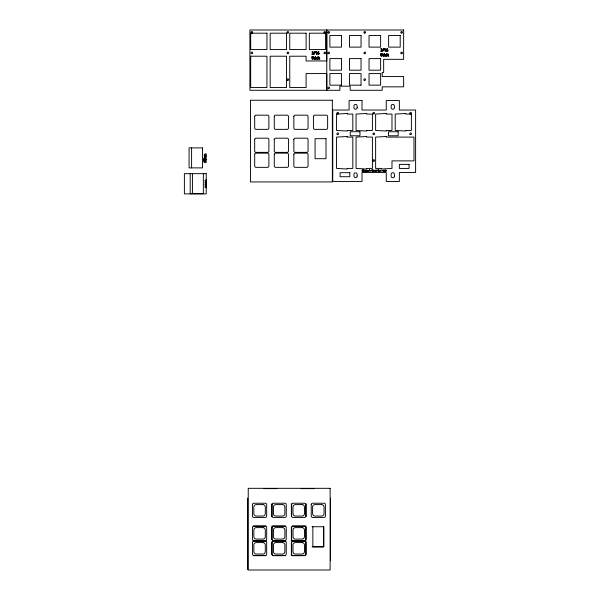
<?xml version="1.0" encoding="UTF-8"?>
<svg xmlns="http://www.w3.org/2000/svg" width="600" height="600" viewBox="0 0 600 600"><rect width="100%" height="100%" fill="white"/><g stroke="black" fill="none" stroke-linecap="round" stroke-linejoin="round"><path stroke-width="0.9" d="M204.15 161.483C204.525 157.538 208.83 164.243 204.15 162.39C200.962 154.155 211.118 160.913 204.15 160.417M204.15 159.517L204.15 158.558M204.15 157.477C208.718 151.072 204.405 165.675 204.33 156.405M204.15 155.355C208.718 148.958 204.405 163.553 204.33 154.282M206.235 187.703L206.243 186.803M206.243 184.68L206.243 187.755M206.243 182.64L206.1 183.712L206.055 179.602M206.235 181.575L206.243 180.675M326.767 90.285L326.767 73.575L306.105 73.575L306.105 87.517L289.755 87.517L289.755 56.22L306.105 56.22L306.105 60.96L326.767 60.96L326.767 30M206.055 185.752L206.055 183.608M263.993 488.632L276.915 488.632M301.155 488.632L314.257 488.632M253.132 525.975L266.017 525.975M271.793 525.975L285.6 525.975M292.29 525.975L306.097 525.975M312.082 526.74L323.782 526.74L323.782 546.765L312.855 546.765L312.855 526.74M253.132 540.705L266.017 540.705M272.707 540.705L285.6 540.705M292.29 540.705L305.175 540.705M253.132 540.952L266.017 540.952M272.707 540.952L285.6 540.952M292.29 540.952L306.097 540.952M312.082 546.885L323.655 546.885L323.655 526.74M253.132 555.683L266.017 555.683M272.707 555.683L285.6 555.683M292.29 555.683L305.175 555.683M330.51 498.105L330.51 560.543M326.767 30L326.767 90.285M306.097 503.888L306.097 516.773M306.097 526.898L306.097 539.783M306.097 541.875L306.097 554.76M291.368 503.888L291.368 516.773M291.368 526.898L291.368 540.705M291.368 541.875L291.368 555.683M271.793 503.888L271.793 516.773M271.793 526.898L271.793 539.783M271.793 541.875L271.793 554.76M247.65 498.105L247.65 569.558M203.355 173.663L203.355 193.688L190.2 193.688L190.2 173.663M192.428 173.663L192.428 193.688M191.595 147.9L191.595 167.887M250.68 56.22L250.68 87.532L266.94 87.54L266.947 56.22L250.68 56.22M403.635 30L403.635 59.34L383.663 59.34L383.663 72.457L382.207 72.457L382.207 76.567L403.635 76.567L403.635 86.843L382.207 86.843L382.207 90.285L350.183 90.285L350.183 86.175L339.907 86.175L339.907 90.285L249.907 90.285L249.9 30L403.635 30M364.965 170.632C364.237 172.785 363.683 168.998 364.965 170.632M365.235 171.442C366.233 173.01 367.118 169.485 365.407 170.273C364.462 171.398 367.185 171.6 365.235 171.442M373.905 170.7L373.545 171.127L373.163 170.212C372.57 171.855 375.045 171.653 374.212 170.212L373.905 170.7M366.93 170.678L366.623 171.368C365.752 169.755 368.423 169.837 367.673 171.368L367.282 170.453L366.93 170.678M317.37 52.74L317.505 54.015A0.915 0.915 0 0 0 317.955 54.45C319.41 55.133 319.755 52.32 318.21 52.627A0.818 0.818 0 0 0 317.7 52.988C319.995 51.375 318.285 50.67 317.37 52.74M386.183 49.688L386.325 50.963A0.915 0.915 0 0 0 386.768 51.398C388.23 52.08 388.575 49.275 387.022 49.582A0.818 0.818 0 0 0 386.52 49.943C388.815 48.33 387.097 47.617 386.183 49.688M316.38 58.11C316.02 59.858 318 58.335 317.73 58.95A0.818 0.818 0 0 1 317.272 59.347C312.577 58.102 320.715 55.972 316.38 58.11M376.072 170.663L375.757 171.368L376.065 169.778C375.735 170.595 377.505 169.868 376.808 171.368L376.462 170.483L376.072 170.663M378.788 170.663L378.48 171.368L378.78 169.778C378.45 170.595 380.22 169.868 379.522 171.368L379.178 170.483L378.788 170.663M385.2 55.057C384.832 56.812 386.82 55.29 386.543 55.905A0.818 0.818 0 0 1 386.092 56.302C381.39 55.057 389.535 52.927 385.2 55.057M371.85 169.995L372.15 171.368L372.457 169.785L371.85 169.995M384.097 170.648C384.195 172.125 386.235 171.105 385.215 169.778L384.097 170.648M254.692 116.37L254.692 128.153A1.395 1.395 0 0 0 255.9 129.36L267.683 129.36A1.395 1.395 0 0 0 268.882 128.153L268.882 116.37A1.395 1.395 0 0 0 267.683 115.17L255.9 115.17A1.395 1.395 0 0 0 254.692 116.37M254.692 139.38L254.692 151.163A1.395 1.395 0 0 0 255.9 152.37L267.683 152.37A1.395 1.395 0 0 0 268.882 151.163L268.882 139.38A1.395 1.395 0 0 0 267.683 138.18L255.9 138.18A1.395 1.395 0 0 0 254.692 139.38M254.692 154.358L254.692 166.14A1.395 1.395 0 0 0 255.9 167.347L267.683 167.347A1.395 1.395 0 0 0 268.882 166.14L268.882 154.358A1.395 1.395 0 0 0 267.683 153.157L255.9 153.157A1.395 1.395 0 0 0 254.692 154.358M274.275 116.37L274.275 128.153A1.395 1.395 0 0 0 275.483 129.36L287.265 129.36A1.395 1.395 0 0 0 288.465 128.153L288.465 116.37A1.395 1.395 0 0 0 287.265 115.17L275.483 115.17A1.395 1.395 0 0 0 274.275 116.37M274.275 139.38L274.275 151.163A1.395 1.395 0 0 0 275.483 152.37L287.265 152.37A1.395 1.395 0 0 0 288.465 151.163L288.465 139.38A1.395 1.395 0 0 0 287.265 138.18L275.483 138.18A1.395 1.395 0 0 0 274.275 139.38M274.275 154.358L274.275 166.14A1.395 1.395 0 0 0 275.483 167.347L287.265 167.347A1.395 1.395 0 0 0 288.465 166.14L288.465 154.358A1.395 1.395 0 0 0 287.265 153.157L275.483 153.157A1.395 1.395 0 0 0 274.275 154.358M252.48 504.442L252.48 516.225A1.395 1.395 0 0 0 253.68 517.425L265.462 517.425A1.395 1.395 0 0 0 266.67 516.225L266.67 504.442A1.395 1.395 0 0 0 265.462 503.235L253.68 503.235A1.395 1.395 0 0 0 252.48 504.442M252.48 527.452L252.48 539.235A1.395 1.395 0 0 0 253.68 540.435L265.462 540.435A1.395 1.395 0 0 0 266.67 539.235L266.67 527.452A1.395 1.395 0 0 0 265.462 526.245L253.68 526.245A1.395 1.395 0 0 0 252.48 527.452M252.48 542.43L252.48 554.213A1.395 1.395 0 0 0 253.68 555.412L265.462 555.412A1.395 1.395 0 0 0 266.67 554.213L266.67 542.43A1.395 1.395 0 0 0 265.462 541.222L253.68 541.222A1.395 1.395 0 0 0 252.48 542.43M293.858 116.37L293.858 128.153A1.395 1.395 0 0 0 295.058 129.36L306.84 129.36A1.395 1.395 0 0 0 308.048 128.153L308.048 116.37A1.395 1.395 0 0 0 306.84 115.17L295.058 115.17A1.395 1.395 0 0 0 293.858 116.37M293.858 139.38L293.858 151.163A1.395 1.395 0 0 0 295.058 152.37L306.84 152.37A1.395 1.395 0 0 0 308.048 151.163L308.048 139.38A1.395 1.395 0 0 0 306.84 138.18L295.058 138.18A1.395 1.395 0 0 0 293.858 139.38M293.858 154.358L293.858 166.14A1.395 1.395 0 0 0 295.058 167.347L306.84 167.347A1.395 1.395 0 0 0 308.048 166.14L308.048 154.358A1.395 1.395 0 0 0 306.84 153.157L295.058 153.157A1.395 1.395 0 0 0 293.858 154.358M272.062 504.442L272.062 516.225A1.395 1.395 0 0 0 273.263 517.425L285.045 517.425A1.395 1.395 0 0 0 286.252 516.225L286.252 504.442A1.395 1.395 0 0 0 285.045 503.235L273.263 503.235A1.395 1.395 0 0 0 272.062 504.442M272.062 527.452L272.062 539.235A1.395 1.395 0 0 0 273.263 540.435L285.045 540.435A1.395 1.395 0 0 0 286.252 539.235L286.252 527.452A1.395 1.395 0 0 0 285.045 526.245L273.263 526.245A1.395 1.395 0 0 0 272.062 527.452M272.062 542.43L272.062 554.213A1.395 1.395 0 0 0 273.263 555.412L285.045 555.412A1.395 1.395 0 0 0 286.252 554.213L286.252 542.43A1.395 1.395 0 0 0 285.045 541.222L273.263 541.222A1.395 1.395 0 0 0 272.062 542.43M313.44 116.37L313.44 128.153A1.395 1.395 0 0 0 314.647 129.36L326.43 129.36A1.395 1.395 0 0 0 327.63 128.153L327.63 116.37A1.395 1.395 0 0 0 326.43 115.17L314.647 115.17A1.395 1.395 0 0 0 313.44 116.37M291.638 504.442L291.638 516.225A1.395 1.395 0 0 0 292.837 517.425L304.62 517.425A1.395 1.395 0 0 0 305.827 516.225L305.827 504.442A1.395 1.395 0 0 0 304.62 503.235L292.837 503.235A1.395 1.395 0 0 0 291.638 504.442M291.638 527.452L291.638 539.235A1.395 1.395 0 0 0 292.837 540.435L304.62 540.435A1.395 1.395 0 0 0 305.827 539.235L305.827 527.452A1.395 1.395 0 0 0 304.62 526.245L292.837 526.245A1.395 1.395 0 0 0 291.638 527.452M291.638 542.43L291.638 554.213A1.395 1.395 0 0 0 292.837 555.412L304.62 555.412A1.395 1.395 0 0 0 305.827 554.213L305.827 542.43A1.395 1.395 0 0 0 304.62 541.222L292.837 541.222A1.395 1.395 0 0 0 291.638 542.43M311.228 504.442L311.228 516.225A1.395 1.395 0 0 0 312.428 517.425L324.21 517.425A1.395 1.395 0 0 0 325.418 516.225L325.418 504.442A1.395 1.395 0 0 0 324.21 503.235L312.428 503.235A1.395 1.395 0 0 0 311.228 504.442M313.343 57.99L312.968 59.355L313.327 56.46C312.75 57.938 315.93 56.685 314.678 59.355L314.205 57.637L313.343 57.99M382.155 54.938L381.788 56.302L382.14 53.415C381.562 54.892 384.75 53.633 383.49 56.302L383.025 54.585L382.155 54.938M318.9 53.565C317.752 55.762 317.64 51.383 318.9 53.565M367.897 170.663C368.67 172.748 369.39 169.297 367.897 170.663M387.713 50.512C386.565 52.718 386.452 48.338 387.713 50.512M385.44 170.663C386.22 172.748 386.933 169.297 385.44 170.663M364.665 170.873L364.267 171.075L364.665 170.873M313.267 53.633L312.795 54.225L311.782 53.887A0.855 0.855 0 0 0 312.038 54.307C314.145 55.305 314.01 51.39 312.345 51.63A0.795 0.795 0 0 0 311.895 52.012C313.35 51.818 312.397 52.635 313.267 53.633M382.087 50.588L381.608 51.18L380.595 50.843A0.855 0.855 0 0 0 380.858 51.255C382.957 52.252 382.822 48.338 381.157 48.578A0.795 0.795 0 0 0 380.707 48.96C382.17 48.773 381.218 49.582 382.087 50.588M369.9 170.468C371.1 172.74 370.972 169.68 369.923 170.4M374.468 170.468C375.593 172.762 375.668 169.575 374.468 170.468M380.392 170.468C381.517 172.725 381.6 169.703 380.415 170.4M382.252 170.468C383.37 172.762 383.445 169.575 382.252 170.468M365.528 170.61L365.94 171.03L365.528 170.61M384.915 170.79C384.345 171.975 384.382 169.583 384.915 170.79M368.228 170.58L368.663 170.692L368.228 170.58M385.763 170.58L386.205 170.692L385.763 170.58M363.413 170.115L363.097 171.368L362.475 170.115L362.175 171.368L362.175 169.778L362.655 169.778L362.94 170.858L363.225 169.778L363.712 169.778L363.712 171.368L363.413 170.115M314.947 51.54L313.83 54.532L314.947 51.54M383.767 48.488L382.642 51.48L383.767 48.488M316.23 51.578L315.39 52.65L316.103 52.215L316.455 54.48L316.23 51.578M385.043 48.525L384.21 49.597L384.915 49.17L385.275 51.435L385.043 48.525M319.335 57.255L318.495 58.11L318.135 56.46L318.135 59.355L318.743 58.282L319.875 59.355L318.99 58.035L319.793 57.255L319.335 57.255M388.147 54.21L387.308 55.057L386.955 53.415L386.955 56.302L387.562 55.23L388.688 56.302L387.81 54.983L388.605 54.21L388.147 54.21M312.263 56.528L311.91 56.738C311.145 58.238 313.065 61.065 312.263 57.532L312.263 56.528M381.082 53.475L380.73 53.693C379.957 55.193 381.877 58.012 381.082 54.488L381.082 53.475M369.532 169.808C368.445 171.57 370.403 171.72 369.532 169.808M378.06 169.808C376.965 171.57 378.923 171.72 378.06 169.808M341.46 85.155L329.873 85.155L329.873 73.567L341.46 73.567L341.46 85.155M380.625 73.567L369.038 73.597L369.038 85.155L380.625 85.155L380.625 73.567M266.947 33.195L250.68 33.195L250.68 49.568L266.947 49.568L266.947 33.195M286.53 33.195L270.18 33.195L270.18 49.568L286.53 49.568L286.53 33.195M306.105 33.195L289.755 33.195L289.755 49.568L306.105 49.568L306.105 33.195M325.515 33.195L309.337 33.195L309.337 49.568L325.515 49.552L325.515 33.195M341.46 35.535L329.873 35.535L329.873 47.123L341.46 47.123L341.46 35.535M361.043 35.535L349.455 35.535L349.455 47.123L361.043 47.123L361.043 35.535M380.625 35.535L369.038 35.535L369.038 47.123L380.625 47.123L380.625 35.535M400.207 35.535L388.62 35.535L388.62 47.123L400.207 47.123L400.207 35.535M384.39 53.415L384.037 53.82L384.39 53.415M384.39 54.21L384.037 56.302L384.39 54.21M286.53 56.22L270.18 56.22L270.18 87.525L286.53 87.517L286.53 56.22M315.577 56.46L315.218 56.865L315.577 56.46M315.577 57.255L315.218 59.355L315.577 57.255M341.46 58.597L329.873 58.597L329.873 70.185L341.46 70.185L341.46 58.597M361.043 58.597L349.455 58.597L349.455 70.185L361.043 70.185L361.043 58.597M380.625 58.597L369.038 58.597L369.038 70.185L380.625 70.185L380.625 58.597M361.043 85.155L349.515 85.162L349.455 73.567L361.043 73.582L361.043 85.155M332.347 100.252L250.455 100.252L250.455 181.928L332.347 181.928L332.347 100.252M362.017 100.56L349.095 100.56L349.095 110.032L332.752 110.032L332.752 181.493L362.017 181.493L362.017 172.477L386.257 172.477L386.257 181.493L399.36 181.493L399.36 172.477L415.612 172.477L415.612 110.032L399.36 110.032L399.36 100.56L386.257 100.56L386.257 110.032L362.017 110.032L362.017 100.56M347.355 113.468L336.555 114.075L336.555 130.455L347.355 131.04L347.355 130.455L352.822 130.455L352.822 114.075L347.355 114.075L347.355 113.468M366.653 113.468L356.055 114.075L356.055 130.455L366.653 131.04L366.653 130.455L372.405 130.455L372.405 114.075L366.653 114.075L366.653 113.468M386.235 113.468L375.63 114.075L375.63 130.455L386.235 131.04L386.235 130.455L391.98 130.455L391.98 114.075L386.235 114.075L386.235 113.468M405.735 113.468L395.213 114.075L395.213 130.433L405.735 131.04L405.735 130.433L411.397 130.433L411.397 114.075L405.735 114.075L405.735 113.468M359.94 131.73L350.235 131.73L350.235 135.78L359.94 135.78L359.94 131.73M398.168 131.73L388.455 131.73L388.455 135.78L398.168 135.78L398.168 131.73M347.115 136.493L336.555 137.1L336.555 168.42L347.115 169.035L347.115 168.42L352.822 168.42L352.822 137.1L347.115 137.1L347.115 136.493M366.653 136.493L356.055 137.1L356.055 168.405L366.653 169.035L366.653 168.405L372.405 168.405L372.405 137.1L366.653 137.1L366.653 136.493M386.235 136.493L375.63 137.1L375.63 168.405L381.375 168.405L381.375 169.035L391.98 168.405L391.98 160.882L413.993 160.882L413.993 137.1L386.235 137.1L386.235 136.493M326.002 138.667L315.075 138.667L315.075 158.7L326.002 158.7L326.002 138.667M202.515 147.9L189.083 147.9L189.083 167.887L202.515 167.887L202.515 147.9M205.358 155.13L204.93 155.565L205.358 155.13M205.358 157.252L204.93 157.688L205.358 157.252M205.358 159.292L204.93 159.727L205.358 159.292M205.358 161.257L204.93 161.692L205.358 161.257M409.072 164.385L399.36 164.385L399.36 168.428L409.072 168.428L409.072 164.385M372.855 169.778L372.548 171.368L372.855 169.778M380.138 170.212L379.837 171.368L380.138 170.212M383.85 170.212L383.543 171.368L383.85 170.212M349.8 172.672L340.087 172.672L340.087 176.715L349.8 176.715L349.8 172.672M206.235 173.663L184.387 173.663L184.387 193.89L206.235 193.89L206.235 173.663M205.462 180.458L205.028 180.892L205.462 180.458M205.462 182.43L205.028 182.865L205.462 182.43M205.462 184.47L205.028 184.905L205.462 184.47M205.462 186.585L205.028 187.02L205.462 186.585M330.127 488.325L248.235 488.325L248.235 570L330.127 570L330.127 488.325M262.845 504.6L256.298 504.6A2.453 2.453 0 0 0 253.845 507.06L253.845 513.6A2.453 2.453 0 0 0 256.298 516.06L262.845 516.06A2.453 2.453 0 0 0 265.298 513.6L265.298 507.06A2.453 2.453 0 0 0 262.845 504.6M282.428 504.6L275.88 504.6A2.453 2.453 0 0 0 273.428 507.06L273.428 513.6A2.453 2.453 0 0 0 275.88 516.06L282.428 516.06A2.453 2.453 0 0 0 284.88 513.6L284.88 507.06A2.453 2.453 0 0 0 282.428 504.6M302.002 504.6L295.455 504.6A2.453 2.453 0 0 0 293.002 507.06L293.002 513.6A2.453 2.453 0 0 0 295.455 516.06L302.002 516.06A2.453 2.453 0 0 0 304.455 513.6L304.455 507.06A2.453 2.453 0 0 0 302.002 504.6M321.593 504.6L315.045 504.6A2.453 2.453 0 0 0 312.593 507.06L312.593 513.6A2.453 2.453 0 0 0 315.045 516.06L321.593 516.06A2.453 2.453 0 0 0 324.045 513.6L324.045 507.06A2.453 2.453 0 0 0 321.593 504.6M262.845 527.61L256.298 527.61A2.453 2.453 0 0 0 253.845 530.07L253.845 536.61A2.453 2.453 0 0 0 256.298 539.07L262.845 539.07A2.453 2.453 0 0 0 265.298 536.61L265.298 530.07A2.453 2.453 0 0 0 262.845 527.61M282.428 527.61L275.88 527.61A2.453 2.453 0 0 0 273.428 530.07L273.428 536.61A2.453 2.453 0 0 0 275.88 539.07L282.428 539.07A2.453 2.453 0 0 0 284.88 536.61L284.88 530.07A2.453 2.453 0 0 0 282.428 527.61M302.002 527.61L295.455 527.61A2.453 2.453 0 0 0 293.002 530.07L293.002 536.61A2.453 2.453 0 0 0 295.455 539.07L302.002 539.07A2.453 2.453 0 0 0 304.455 536.61L304.455 530.07A2.453 2.453 0 0 0 302.002 527.61M262.845 542.588L256.298 542.588A2.453 2.453 0 0 0 253.845 545.048L253.845 551.588A2.453 2.453 0 0 0 256.298 554.048L262.845 554.048A2.453 2.453 0 0 0 265.298 551.588L265.298 545.048A2.453 2.453 0 0 0 262.845 542.588M282.428 542.588L275.88 542.588A2.453 2.453 0 0 0 273.428 545.048L273.428 551.588A2.453 2.453 0 0 0 275.88 554.048L282.428 554.048A2.453 2.453 0 0 0 284.88 551.588L284.88 545.048A2.453 2.453 0 0 0 282.428 542.588M302.002 542.588L295.455 542.588A2.453 2.453 0 0 0 293.002 545.048L293.002 551.588A2.453 2.453 0 0 0 295.455 554.048L302.002 554.048A2.453 2.453 0 0 0 304.455 551.588L304.455 545.048A2.453 2.453 0 0 0 302.002 542.588M394.507 176.04L394.507 174.428A1.695 1.695 0 0 0 392.805 172.725A1.695 1.695 0 0 0 391.11 174.428L391.11 176.04A1.695 1.695 0 0 0 392.805 177.743A1.695 1.695 0 0 0 394.507 176.04M394.418 107.625L394.418 106.005A1.605 1.605 0 0 0 392.805 104.4A1.605 1.605 0 0 0 391.2 106.005L391.2 107.625A1.605 1.605 0 0 0 392.805 109.23A1.605 1.605 0 0 0 394.418 107.625M357.157 107.625L357.157 106.005A1.605 1.605 0 0 0 355.553 104.4A1.605 1.605 0 0 0 353.947 106.005L353.947 107.625A1.605 1.605 0 0 0 355.553 109.23A1.605 1.605 0 0 0 357.157 107.625M357.157 176.04L357.157 174.428A1.605 1.605 0 0 0 355.553 172.815A1.605 1.605 0 0 0 353.947 174.428L353.947 176.04A1.605 1.605 0 0 0 355.553 177.645A1.605 1.605 0 0 0 357.157 176.04M251.295 53.468A0.81 0.81 0 0 0 252.645 53.1A0.81 0.81 0 0 0 251.655 52.11A0.81 0.81 0 0 0 251.295 53.468M251.295 32.91A0.81 0.81 0 0 0 252.645 32.55A0.81 0.81 0 0 0 251.655 31.56A0.81 0.81 0 0 0 251.295 32.91M287.257 80.183A0.81 0.81 0 0 0 288.615 79.823A0.81 0.81 0 0 0 287.625 78.832A0.81 0.81 0 0 0 287.257 80.183M287.317 32.91A0.81 0.81 0 0 0 288.675 32.55A0.81 0.81 0 0 0 287.685 31.56A0.81 0.81 0 0 0 287.317 32.91M287.34 53.498A0.81 0.81 0 0 0 288.697 53.13A0.81 0.81 0 0 0 287.707 52.14A0.81 0.81 0 0 0 287.34 53.498M324.233 53.498A0.81 0.81 0 0 0 325.582 53.13A0.81 0.81 0 0 0 324.593 52.14A0.81 0.81 0 0 0 324.233 53.498M324.233 32.91A0.81 0.81 0 0 0 325.582 32.55A0.81 0.81 0 0 0 324.593 31.56A0.81 0.81 0 0 0 324.233 32.91M328.163 53.468A0.81 0.81 0 0 0 329.513 53.1A0.81 0.81 0 0 0 328.522 52.11A0.81 0.81 0 0 0 328.163 53.468M328.163 88.403A0.81 0.81 0 0 0 329.513 88.043A0.81 0.81 0 0 0 328.522 87.052A0.81 0.81 0 0 0 328.163 88.403M328.163 32.91A0.81 0.81 0 0 0 329.513 32.55A0.81 0.81 0 0 0 328.522 31.56A0.81 0.81 0 0 0 328.163 32.91M364.125 80.183A0.81 0.81 0 0 0 365.483 79.823A0.81 0.81 0 0 0 364.493 78.832A0.81 0.81 0 0 0 364.125 80.183M364.185 32.91A0.81 0.81 0 0 0 365.543 32.55A0.81 0.81 0 0 0 364.553 31.56A0.81 0.81 0 0 0 364.185 32.91M364.207 53.498A0.81 0.81 0 0 0 365.565 53.13A0.81 0.81 0 0 0 364.567 52.14A0.81 0.81 0 0 0 364.207 53.498M401.092 53.498A0.81 0.81 0 0 0 402.45 53.13A0.81 0.81 0 0 0 401.46 52.14A0.81 0.81 0 0 0 401.092 53.498M401.092 32.91A0.81 0.81 0 0 0 402.45 32.55A0.81 0.81 0 0 0 401.46 31.56A0.81 0.81 0 0 0 401.092 32.91M337.17 134.347A0.81 0.81 0 0 0 338.52 133.988A0.81 0.81 0 0 0 337.53 132.99A0.81 0.81 0 0 0 337.17 134.347M373.192 113.797A0.81 0.81 0 0 0 374.55 113.43A0.81 0.81 0 0 0 373.56 112.44A0.81 0.81 0 0 0 373.192 113.797M373.215 134.377A0.81 0.81 0 0 0 374.572 134.017A0.81 0.81 0 0 0 373.582 133.028A0.81 0.81 0 0 0 373.215 134.377M410.1 134.377A0.81 0.81 0 0 0 411.457 134.017A0.81 0.81 0 0 0 410.467 133.028A0.81 0.81 0 0 0 410.1 134.377M373.132 161.07A0.81 0.81 0 0 0 374.49 160.703A0.81 0.81 0 0 0 373.5 159.712A0.81 0.81 0 0 0 373.132 161.07M410.1 113.797A0.81 0.81 0 0 0 411.457 113.43A0.81 0.81 0 0 0 410.467 112.44A0.81 0.81 0 0 0 410.1 113.797M337.17 113.797A0.81 0.81 0 0 0 338.52 113.43A0.81 0.81 0 0 0 337.53 112.44A0.81 0.81 0 0 0 337.17 113.797"/></g></svg>
